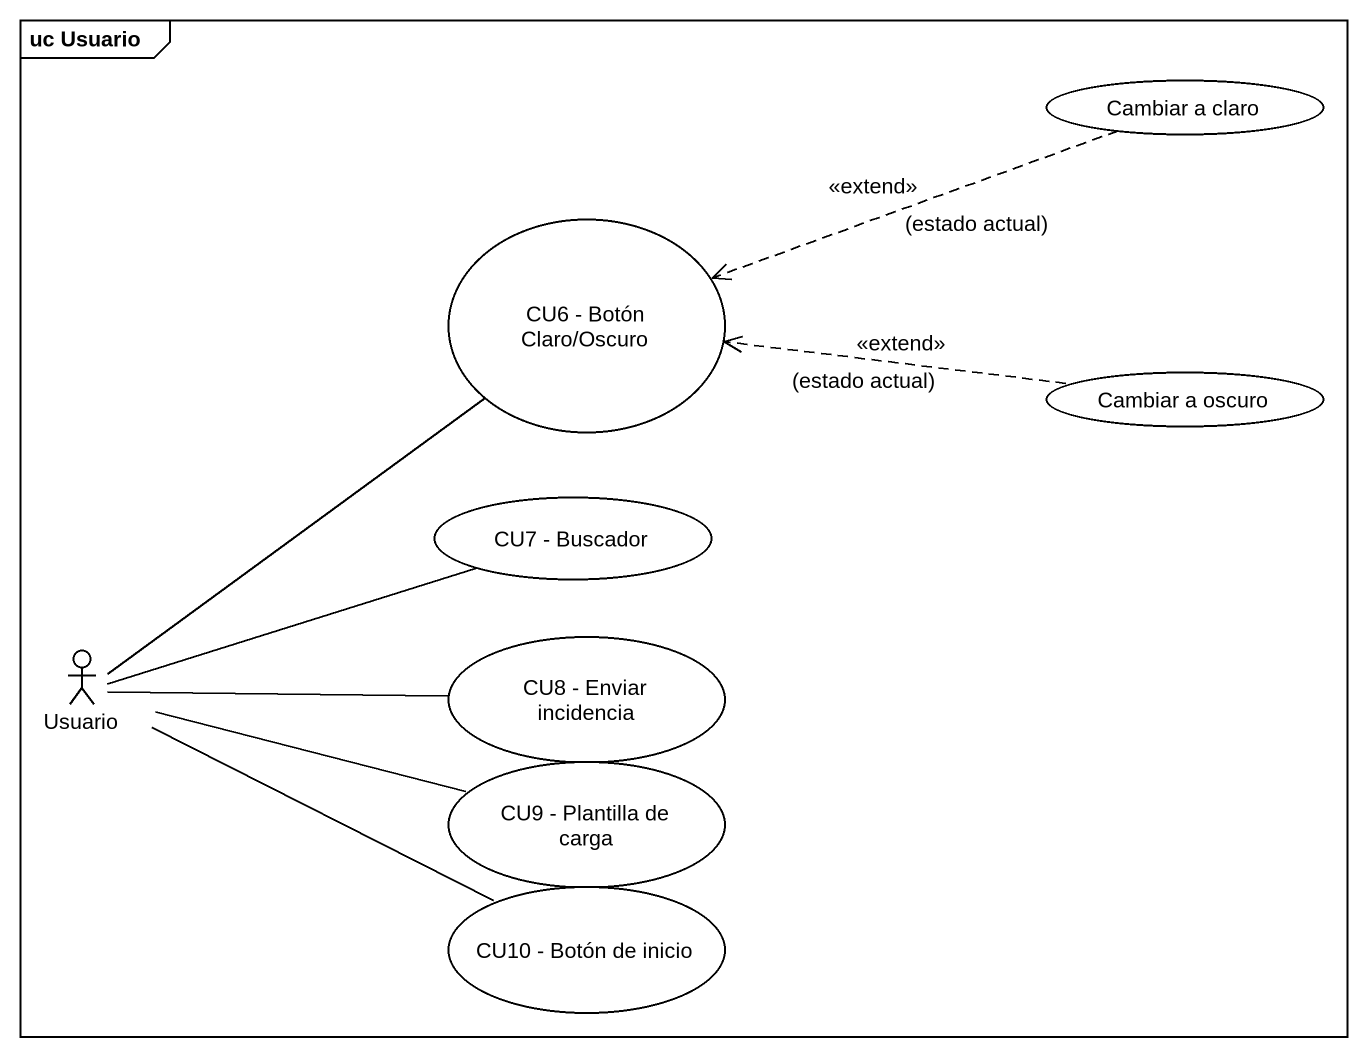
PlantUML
@startuml
mainframe uc Usuario
usecase "Cambiar a claro" as Cambiar_a_claro
usecase "CU6 - Botón Claro/Oscuro" as CU6_Botón_Claro_Oscuro
usecase "Cambiar a oscuro" as Cambiar_a_oscuro
usecase "CU7 - Buscador" as CU7_Buscador
actor Usuario
usecase "CU8 - Enviar incidencia" as CU8_Enviar_incidencia
usecase "CU9 - Plantilla de carga" as CU9_Plantilla_de_carga
usecase "CU10 - Botón de inicio" as CU10_Botón_de_inicio
Cambiar_a_claro .left.> CU6_Botón_Claro_Oscuro : <<extend>>\n(estado actual)
Cambiar_a_oscuro .left.> CU6_Botón_Claro_Oscuro : <<extend>>\n(estado actual)
Usuario -up- CU6_Botón_Claro_Oscuro
Usuario -right- CU7_Buscador
Usuario -right- CU8_Enviar_incidencia
Usuario -right- CU9_Plantilla_de_carga
Usuario -right- CU10_Botón_de_inicio
@enduml
